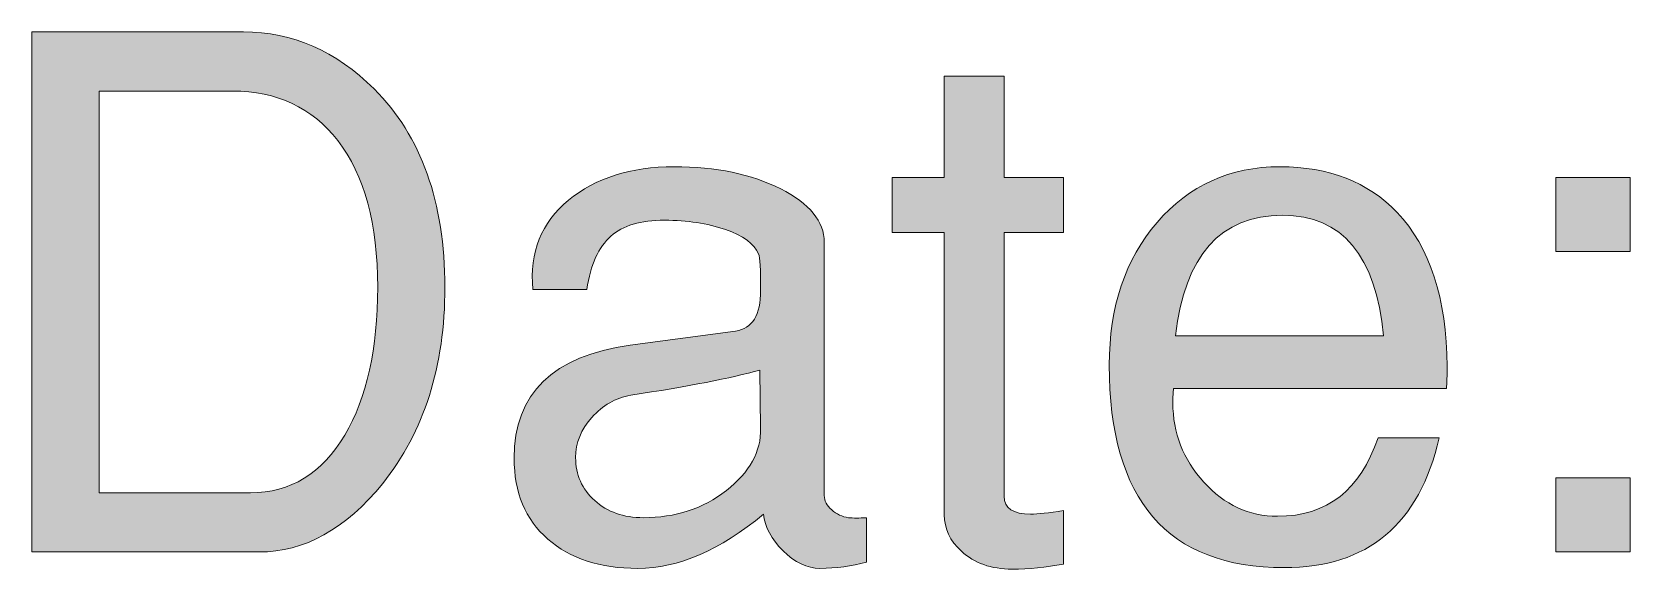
# Model space of a CAD drawing. Header units: inches. Extents: x 0.3 to 5.89, y -3.73 to -0.29.
# Drawn here: x 4.2374 to 4.6103, y -3.7081 to -3.5826 of the extents above; entities that cross this region are included whole.
import ezdxf

# ---------------------------------------------------------------- set-up
doc = ezdxf.new("R2010")
doc.units = ezdxf.units.IN
doc.header["$MEASUREMENT"] = 0
doc.layers.add('Layer 1', color=7, linetype='Continuous')

# ---------------------------------------------------------------- blocks, each defined once
blk = doc.blocks.new('block 19')
at = {"layer": 'Layer 1', "true_color": 0xed1f24}
h = blk.add_hatch(color=240, dxfattribs=at)
h.dxf.hatch_style = 2
edge = h.paths.add_edge_path()
edge.add_spline(control_points=[(4.33377, -3.6423), (4.33377, -3.66075), (4.32894, -3.67603), (4.31927, -3.68814), (4.3106, -3.69881), (4.301, -3.70414), (4.29043, -3.70414), (4.29043, -3.70414), (4.23743, -3.70414), (4.23743, -3.70414), (4.23743, -3.70414), (4.23743, -3.58263), (4.23743, -3.58263), (4.23743, -3.58263), (4.28677, -3.58263), (4.28677, -3.58263), (4.2982, -3.58263), (4.30838, -3.58708), (4.31727, -3.59597), (4.32826, -3.60697), (4.33377, -3.62242), (4.33377, -3.6423)], knot_values=[0, 0, 0, 0, 1, 1, 1, 2, 2, 2, 3, 3, 3, 4, 4, 4, 5, 5, 5, 6, 6, 6, 7, 7, 7, 7], degree=3, periodic=1)
edge = h.paths.add_edge_path()
edge.add_spline(control_points=[(4.3181, -3.6423), (4.3181, -3.62752), (4.315, -3.61608), (4.30877, -3.60797), (4.30276, -3.6003), (4.2946, -3.59647), (4.28426, -3.59647), (4.28426, -3.59647), (4.2531, -3.59647), (4.2531, -3.59647), (4.2531, -3.59647), (4.2531, -3.6903), (4.2531, -3.6903), (4.2531, -3.6903), (4.28844, -3.6903), (4.28844, -3.6903), (4.29777, -3.6903), (4.30509, -3.6858), (4.31044, -3.67681), (4.31554, -3.66814), (4.3181, -3.65664), (4.3181, -3.6423)], knot_values=[0, 0, 0, 0, 1, 1, 1, 2, 2, 2, 3, 3, 3, 4, 4, 4, 5, 5, 5, 6, 6, 6, 7, 7, 7, 7], degree=3, periodic=1)
h = blk.add_hatch(color=240, dxfattribs=at)
h.dxf.hatch_style = 2
edge = h.paths.add_edge_path()
edge.add_spline(control_points=[(4.47811, -3.70697), (4.47399, -3.70774), (4.47, -3.70814), (4.46609, -3.70814), (4.46121, -3.70814), (4.45728, -3.70675), (4.45426, -3.70397), (4.45161, -3.70152), (4.45028, -3.69869), (4.45028, -3.69547), (4.45028, -3.69547), (4.45028, -3.62947), (4.45028, -3.62947), (4.45028, -3.62947), (4.4381, -3.62947), (4.4381, -3.62947), (4.4381, -3.62947), (4.4381, -3.61664), (4.4381, -3.61664), (4.4381, -3.61664), (4.45028, -3.61664), (4.45028, -3.61664), (4.45028, -3.61664), (4.45028, -3.59297), (4.45028, -3.59297), (4.45028, -3.59297), (4.46427, -3.59297), (4.46427, -3.59297), (4.46427, -3.59297), (4.46427, -3.61664), (4.46427, -3.61664), (4.46427, -3.61664), (4.47811, -3.61664), (4.47811, -3.61664), (4.47811, -3.61664), (4.47811, -3.62947), (4.47811, -3.62947), (4.47811, -3.62947), (4.46427, -3.62947), (4.46427, -3.62947), (4.46427, -3.62947), (4.46427, -3.69113), (4.46427, -3.69113), (4.46427, -3.69392), (4.46632, -3.6953), (4.47043, -3.6953), (4.4721, -3.6953), (4.47466, -3.69503), (4.47811, -3.69447), (4.47811, -3.69447), (4.47811, -3.70697), (4.47811, -3.70697)], knot_values=[0, 0, 0, 0, 1, 1, 1, 2, 2, 2, 3, 3, 3, 4, 4, 4, 5, 5, 5, 6, 6, 6, 7, 7, 7, 8, 8, 8, 9, 9, 9, 10, 10, 10, 11, 11, 11, 12, 12, 12, 13, 13, 13, 14, 14, 14, 15, 15, 15, 16, 16, 16, 17, 17, 17, 17], degree=3, periodic=1)
h = blk.add_hatch(color=240, dxfattribs=at)
h.dxf.hatch_style = 2
edge = h.paths.add_edge_path()
edge.add_spline(control_points=[(4.4321, -3.70651), (4.42866, -3.70748), (4.42505, -3.70797), (4.42128, -3.70797), (4.41827, -3.70797), (4.41541, -3.7066), (4.41268, -3.70388), (4.40997, -3.70117), (4.40843, -3.6983), (4.40809, -3.6953), (4.39799, -3.70375), (4.38821, -3.70797), (4.37877, -3.70797), (4.36998, -3.70797), (4.36298, -3.70568), (4.35777, -3.70112), (4.35254, -3.69656), (4.34993, -3.69027), (4.34993, -3.68225), (4.34993, -3.66711), (4.35897, -3.65831), (4.37703, -3.65586), (4.37703, -3.65586), (4.40161, -3.65252), (4.40161, -3.65252), (4.40549, -3.65196), (4.40744, -3.6488), (4.40744, -3.64301), (4.40744, -3.6381), (4.40727, -3.63527), (4.40694, -3.63449), (4.40594, -3.63215), (4.40336, -3.63026), (4.39921, -3.6288), (4.39505, -3.62736), (4.39033, -3.62663), (4.38501, -3.62663), (4.37948, -3.62663), (4.37528, -3.62788), (4.37246, -3.63038), (4.36963, -3.63289), (4.36778, -3.63702), (4.36689, -3.6428), (4.36689, -3.6428), (4.35428, -3.6428), (4.35428, -3.6428), (4.35349, -3.63413), (4.35627, -3.62719), (4.3626, -3.62197), (4.36894, -3.61675), (4.37716, -3.61414), (4.38726, -3.61414), (4.39705, -3.61414), (4.40533, -3.61586), (4.41211, -3.6193), (4.41888, -3.62275), (4.42227, -3.62691), (4.42227, -3.6318), (4.42227, -3.6318), (4.42227, -3.69097), (4.42227, -3.69097), (4.42227, -3.69219), (4.42285, -3.69331), (4.42402, -3.6943), (4.42518, -3.6953), (4.42649, -3.69592), (4.42794, -3.69613), (4.42904, -3.69625), (4.43043, -3.69625), (4.4321, -3.69613), (4.4321, -3.69613), (4.4321, -3.70651), (4.4321, -3.70651)], knot_values=[0, 0, 0, 0, 1, 1, 1, 2, 2, 2, 3, 3, 3, 4, 4, 4, 5, 5, 5, 6, 6, 6, 7, 7, 7, 8, 8, 8, 9, 9, 9, 10, 10, 10, 11, 11, 11, 12, 12, 12, 13, 13, 13, 14, 14, 14, 15, 15, 15, 16, 16, 16, 17, 17, 17, 18, 18, 18, 19, 19, 19, 20, 20, 20, 21, 21, 21, 22, 22, 22, 23, 23, 23, 24, 24, 24, 24], degree=3, periodic=1)
edge = h.paths.add_edge_path()
edge.add_spline(control_points=[(4.40744, -3.6752), (4.40744, -3.6752), (4.40728, -3.66163), (4.40728, -3.66163), (4.40057, -3.66353), (4.39052, -3.66549), (4.37712, -3.6675), (4.3736, -3.66817), (4.37058, -3.6699), (4.36806, -3.67269), (4.36553, -3.67548), (4.36427, -3.67861), (4.36427, -3.68207), (4.36427, -3.68609), (4.36575, -3.68944), (4.36872, -3.69212), (4.37169, -3.6948), (4.37547, -3.69613), (4.38009, -3.69613), (4.38756, -3.69613), (4.39402, -3.69402), (4.39944, -3.68977), (4.40489, -3.68553), (4.40755, -3.68067), (4.40744, -3.6752)], knot_values=[0, 0, 0, 0, 1, 1, 1, 2, 2, 2, 3, 3, 3, 4, 4, 4, 5, 5, 5, 6, 6, 6, 7, 7, 7, 8, 8, 8, 8], degree=3, periodic=1)
h = blk.add_hatch(color=240, dxfattribs=at)
h.dxf.hatch_style = 2
edge = h.paths.add_edge_path()
edge.add_spline(control_points=[(4.5676, -3.6608), (4.5676, -3.66292), (4.56755, -3.66463), (4.56744, -3.66597), (4.56744, -3.66597), (4.50377, -3.66597), (4.50377, -3.66597), (4.50366, -3.66675), (4.50361, -3.66786), (4.50361, -3.6693), (4.50361, -3.6763), (4.50601, -3.68247), (4.51082, -3.68781), (4.51565, -3.69314), (4.52138, -3.6958), (4.52804, -3.6958), (4.53955, -3.6958), (4.54736, -3.68969), (4.55147, -3.67747), (4.55147, -3.67747), (4.56577, -3.67747), (4.56577, -3.67747), (4.5611, -3.69769), (4.54905, -3.7078), (4.5296, -3.7078), (4.50237, -3.7078), (4.48877, -3.69202), (4.48877, -3.66047), (4.48877, -3.64691), (4.49249, -3.6358), (4.49993, -3.62714), (4.50738, -3.61847), (4.51693, -3.61414), (4.52859, -3.61414), (4.54004, -3.61414), (4.54915, -3.6177), (4.55594, -3.6248), (4.5636, -3.63291), (4.56749, -3.64491), (4.5676, -3.6608)], knot_values=[0, 0, 0, 0, 1, 1, 1, 2, 2, 2, 3, 3, 3, 4, 4, 4, 5, 5, 5, 6, 6, 6, 7, 7, 7, 8, 8, 8, 9, 9, 9, 10, 10, 10, 11, 11, 11, 12, 12, 12, 13, 13, 13, 13], degree=3, periodic=1)
edge = h.paths.add_edge_path()
edge.add_spline(control_points=[(4.55276, -3.65363), (4.55097, -3.63486), (4.54312, -3.62547), (4.52919, -3.62547), (4.51469, -3.62547), (4.50637, -3.63486), (4.50426, -3.65363), (4.50426, -3.65363), (4.55276, -3.65363), (4.55276, -3.65363)], knot_values=[0, 0, 0, 0, 1, 1, 1, 2, 2, 2, 3, 3, 3, 3], degree=3, periodic=1)
h = blk.add_hatch(color=240, dxfattribs=at)
h.dxf.hatch_style = 2
h.paths.add_polyline_path([(4.61027, -3.63397), (4.59294, -3.63397), (4.59294, -3.61664), (4.61027, -3.61664)])
h.paths.add_polyline_path([(4.61027, -3.70414), (4.59294, -3.70414), (4.59294, -3.6868), (4.61027, -3.6868)])
at = {"layer": 'Layer 1', "lineweight": 0}
for points in [[(4.61027, -3.63397), (4.59294, -3.63397), (4.59294, -3.61664), (4.61027, -3.61664), (4.61027, -3.63397)], [(4.61027, -3.70414), (4.59294, -3.70414), (4.59294, -3.6868), (4.61027, -3.6868), (4.61027, -3.70414)]]:
    blk.add_lwpolyline(points, dxfattribs=at)
for points, knots in [([(4.33377, -3.6423), (4.33377, -3.66075), (4.32894, -3.67603), (4.31927, -3.68814), (4.3106, -3.69881), (4.301, -3.70414), (4.29043, -3.70414), (4.29043, -3.70414), (4.23743, -3.70414), (4.23743, -3.70414), (4.23743, -3.70414), (4.23743, -3.58263), (4.23743, -3.58263), (4.23743, -3.58263), (4.28677, -3.58263), (4.28677, -3.58263), (4.2982, -3.58263), (4.30838, -3.58708), (4.31727, -3.59597), (4.32826, -3.60697), (4.33377, -3.62242), (4.33377, -3.6423)], [0, 0, 0, 0, 1, 1, 1, 2, 2, 2, 3, 3, 3, 4, 4, 4, 5, 5, 5, 6, 6, 6, 7, 7, 7, 7]), ([(4.47811, -3.70697), (4.47399, -3.70774), (4.47, -3.70814), (4.46609, -3.70814), (4.46121, -3.70814), (4.45728, -3.70675), (4.45426, -3.70397), (4.45161, -3.70152), (4.45028, -3.69869), (4.45028, -3.69547), (4.45028, -3.69547), (4.45028, -3.62947), (4.45028, -3.62947), (4.45028, -3.62947), (4.4381, -3.62947), (4.4381, -3.62947), (4.4381, -3.62947), (4.4381, -3.61664), (4.4381, -3.61664), (4.4381, -3.61664), (4.45028, -3.61664), (4.45028, -3.61664), (4.45028, -3.61664), (4.45028, -3.59297), (4.45028, -3.59297), (4.45028, -3.59297), (4.46427, -3.59297), (4.46427, -3.59297), (4.46427, -3.59297), (4.46427, -3.61664), (4.46427, -3.61664), (4.46427, -3.61664), (4.47811, -3.61664), (4.47811, -3.61664), (4.47811, -3.61664), (4.47811, -3.62947), (4.47811, -3.62947), (4.47811, -3.62947), (4.46427, -3.62947), (4.46427, -3.62947), (4.46427, -3.62947), (4.46427, -3.69113), (4.46427, -3.69113), (4.46427, -3.69392), (4.46632, -3.6953), (4.47043, -3.6953), (4.4721, -3.6953), (4.47466, -3.69503), (4.47811, -3.69447), (4.47811, -3.69447), (4.47811, -3.70697), (4.47811, -3.70697)], [0, 0, 0, 0, 1, 1, 1, 2, 2, 2, 3, 3, 3, 4, 4, 4, 5, 5, 5, 6, 6, 6, 7, 7, 7, 8, 8, 8, 9, 9, 9, 10, 10, 10, 11, 11, 11, 12, 12, 12, 13, 13, 13, 14, 14, 14, 15, 15, 15, 16, 16, 16, 17, 17, 17, 17]), ([(4.3181, -3.6423), (4.3181, -3.62752), (4.315, -3.61608), (4.30877, -3.60797), (4.30276, -3.6003), (4.2946, -3.59647), (4.28426, -3.59647), (4.28426, -3.59647), (4.2531, -3.59647), (4.2531, -3.59647), (4.2531, -3.59647), (4.2531, -3.6903), (4.2531, -3.6903), (4.2531, -3.6903), (4.28844, -3.6903), (4.28844, -3.6903), (4.29777, -3.6903), (4.30509, -3.6858), (4.31044, -3.67681), (4.31554, -3.66814), (4.3181, -3.65664), (4.3181, -3.6423)], [0, 0, 0, 0, 1, 1, 1, 2, 2, 2, 3, 3, 3, 4, 4, 4, 5, 5, 5, 6, 6, 6, 7, 7, 7, 7]), ([(4.4321, -3.70651), (4.42866, -3.70748), (4.42505, -3.70797), (4.42128, -3.70797), (4.41827, -3.70797), (4.41541, -3.7066), (4.41268, -3.70388), (4.40997, -3.70117), (4.40843, -3.6983), (4.40809, -3.6953), (4.39799, -3.70375), (4.38821, -3.70797), (4.37877, -3.70797), (4.36998, -3.70797), (4.36298, -3.70568), (4.35777, -3.70112), (4.35254, -3.69656), (4.34993, -3.69027), (4.34993, -3.68225), (4.34993, -3.66711), (4.35897, -3.65831), (4.37703, -3.65586), (4.37703, -3.65586), (4.40161, -3.65252), (4.40161, -3.65252), (4.40549, -3.65196), (4.40744, -3.6488), (4.40744, -3.64301), (4.40744, -3.6381), (4.40727, -3.63527), (4.40694, -3.63449), (4.40594, -3.63215), (4.40336, -3.63026), (4.39921, -3.6288), (4.39505, -3.62736), (4.39033, -3.62663), (4.38501, -3.62663), (4.37948, -3.62663), (4.37528, -3.62788), (4.37246, -3.63038), (4.36963, -3.63289), (4.36778, -3.63702), (4.36689, -3.6428), (4.36689, -3.6428), (4.35428, -3.6428), (4.35428, -3.6428), (4.35349, -3.63413), (4.35627, -3.62719), (4.3626, -3.62197), (4.36894, -3.61675), (4.37716, -3.61414), (4.38726, -3.61414), (4.39705, -3.61414), (4.40533, -3.61586), (4.41211, -3.6193), (4.41888, -3.62275), (4.42227, -3.62691), (4.42227, -3.6318), (4.42227, -3.6318), (4.42227, -3.69097), (4.42227, -3.69097), (4.42227, -3.69219), (4.42285, -3.69331), (4.42402, -3.6943), (4.42518, -3.6953), (4.42649, -3.69592), (4.42794, -3.69613), (4.42904, -3.69625), (4.43043, -3.69625), (4.4321, -3.69613), (4.4321, -3.69613), (4.4321, -3.70651), (4.4321, -3.70651)], [0, 0, 0, 0, 1, 1, 1, 2, 2, 2, 3, 3, 3, 4, 4, 4, 5, 5, 5, 6, 6, 6, 7, 7, 7, 8, 8, 8, 9, 9, 9, 10, 10, 10, 11, 11, 11, 12, 12, 12, 13, 13, 13, 14, 14, 14, 15, 15, 15, 16, 16, 16, 17, 17, 17, 18, 18, 18, 19, 19, 19, 20, 20, 20, 21, 21, 21, 22, 22, 22, 23, 23, 23, 24, 24, 24, 24]), ([(4.5676, -3.6608), (4.5676, -3.66292), (4.56755, -3.66463), (4.56744, -3.66597), (4.56744, -3.66597), (4.50377, -3.66597), (4.50377, -3.66597), (4.50366, -3.66675), (4.50361, -3.66786), (4.50361, -3.6693), (4.50361, -3.6763), (4.50601, -3.68247), (4.51082, -3.68781), (4.51565, -3.69314), (4.52138, -3.6958), (4.52804, -3.6958), (4.53955, -3.6958), (4.54736, -3.68969), (4.55147, -3.67747), (4.55147, -3.67747), (4.56577, -3.67747), (4.56577, -3.67747), (4.5611, -3.69769), (4.54905, -3.7078), (4.5296, -3.7078), (4.50237, -3.7078), (4.48877, -3.69202), (4.48877, -3.66047), (4.48877, -3.64691), (4.49249, -3.6358), (4.49993, -3.62714), (4.50738, -3.61847), (4.51693, -3.61414), (4.52859, -3.61414), (4.54004, -3.61414), (4.54915, -3.6177), (4.55594, -3.6248), (4.5636, -3.63291), (4.56749, -3.64491), (4.5676, -3.6608)], [0, 0, 0, 0, 1, 1, 1, 2, 2, 2, 3, 3, 3, 4, 4, 4, 5, 5, 5, 6, 6, 6, 7, 7, 7, 8, 8, 8, 9, 9, 9, 10, 10, 10, 11, 11, 11, 12, 12, 12, 13, 13, 13, 13]), ([(4.55276, -3.65363), (4.55097, -3.63486), (4.54312, -3.62547), (4.52919, -3.62547), (4.51469, -3.62547), (4.50637, -3.63486), (4.50426, -3.65363), (4.50426, -3.65363), (4.55276, -3.65363), (4.55276, -3.65363)], [0, 0, 0, 0, 1, 1, 1, 2, 2, 2, 3, 3, 3, 3]), ([(4.40744, -3.6752), (4.40744, -3.6752), (4.40728, -3.66163), (4.40728, -3.66163), (4.40057, -3.66353), (4.39052, -3.66549), (4.37712, -3.6675), (4.3736, -3.66817), (4.37058, -3.6699), (4.36806, -3.67269), (4.36553, -3.67548), (4.36427, -3.67861), (4.36427, -3.68207), (4.36427, -3.68609), (4.36575, -3.68944), (4.36872, -3.69212), (4.37169, -3.6948), (4.37547, -3.69613), (4.38009, -3.69613), (4.38756, -3.69613), (4.39402, -3.69402), (4.39944, -3.68977), (4.40489, -3.68553), (4.40755, -3.68067), (4.40744, -3.6752)], [0, 0, 0, 0, 1, 1, 1, 2, 2, 2, 3, 3, 3, 4, 4, 4, 5, 5, 5, 6, 6, 6, 7, 7, 7, 8, 8, 8, 8])]:
    blk.add_open_spline(points, degree=3, knots=knots, dxfattribs=at)

msp = doc.modelspace()

# ---------------------------------------------------------------- block references
at = {"layer": 'Layer 1'}
msp.add_blockref('block 19', (0, 0), dxfattribs=at)

doc.saveas('drawing.dxf')
